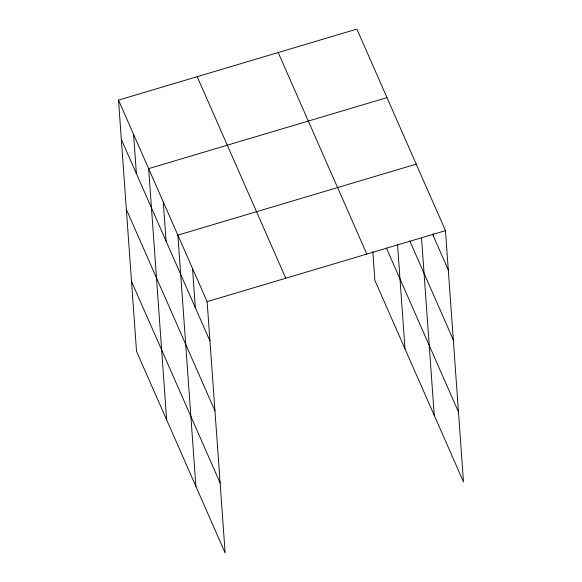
<?xml version="1.0" encoding="UTF-8"?>
<svg xmlns="http://www.w3.org/2000/svg" width="582" height="582" viewBox="0 0 582 582"><rect width="100%" height="100%" fill="white"/><g stroke="black" fill="none" stroke-linecap="round" stroke-linejoin="round"><path stroke-width="0.87" d="M118.517 100.104L207.127 301.651L225.132 552.9L136.53 351.353L118.517 100.104L356.868 29.1L445.47 230.647L463.483 481.896L374.873 280.349L372.822 251.65M386.994 97.623L148.643 168.635L166.656 419.884M416.232 164.131L177.881 235.143L195.894 486.392M207.127 301.651L445.47 230.647M432.572 234.168L448.286 269.91M409.808 240.933L453.298 339.866M386.361 247.925L458.463 411.94M278.211 52.533L366.813 254.079M197.174 76.671L285.777 278.218M121.332 139.374L209.935 340.921M126.345 209.331L214.954 410.87M131.517 281.404L220.12 482.944M433.474 233.979L433.663 236.656M421.557 238.38L434.245 415.381M397.535 244.687L404.999 348.873M192.504 268.397L195.319 307.667M163.266 201.889L166.081 241.152M133.584 134.369L136.399 173.64"/></g></svg>
